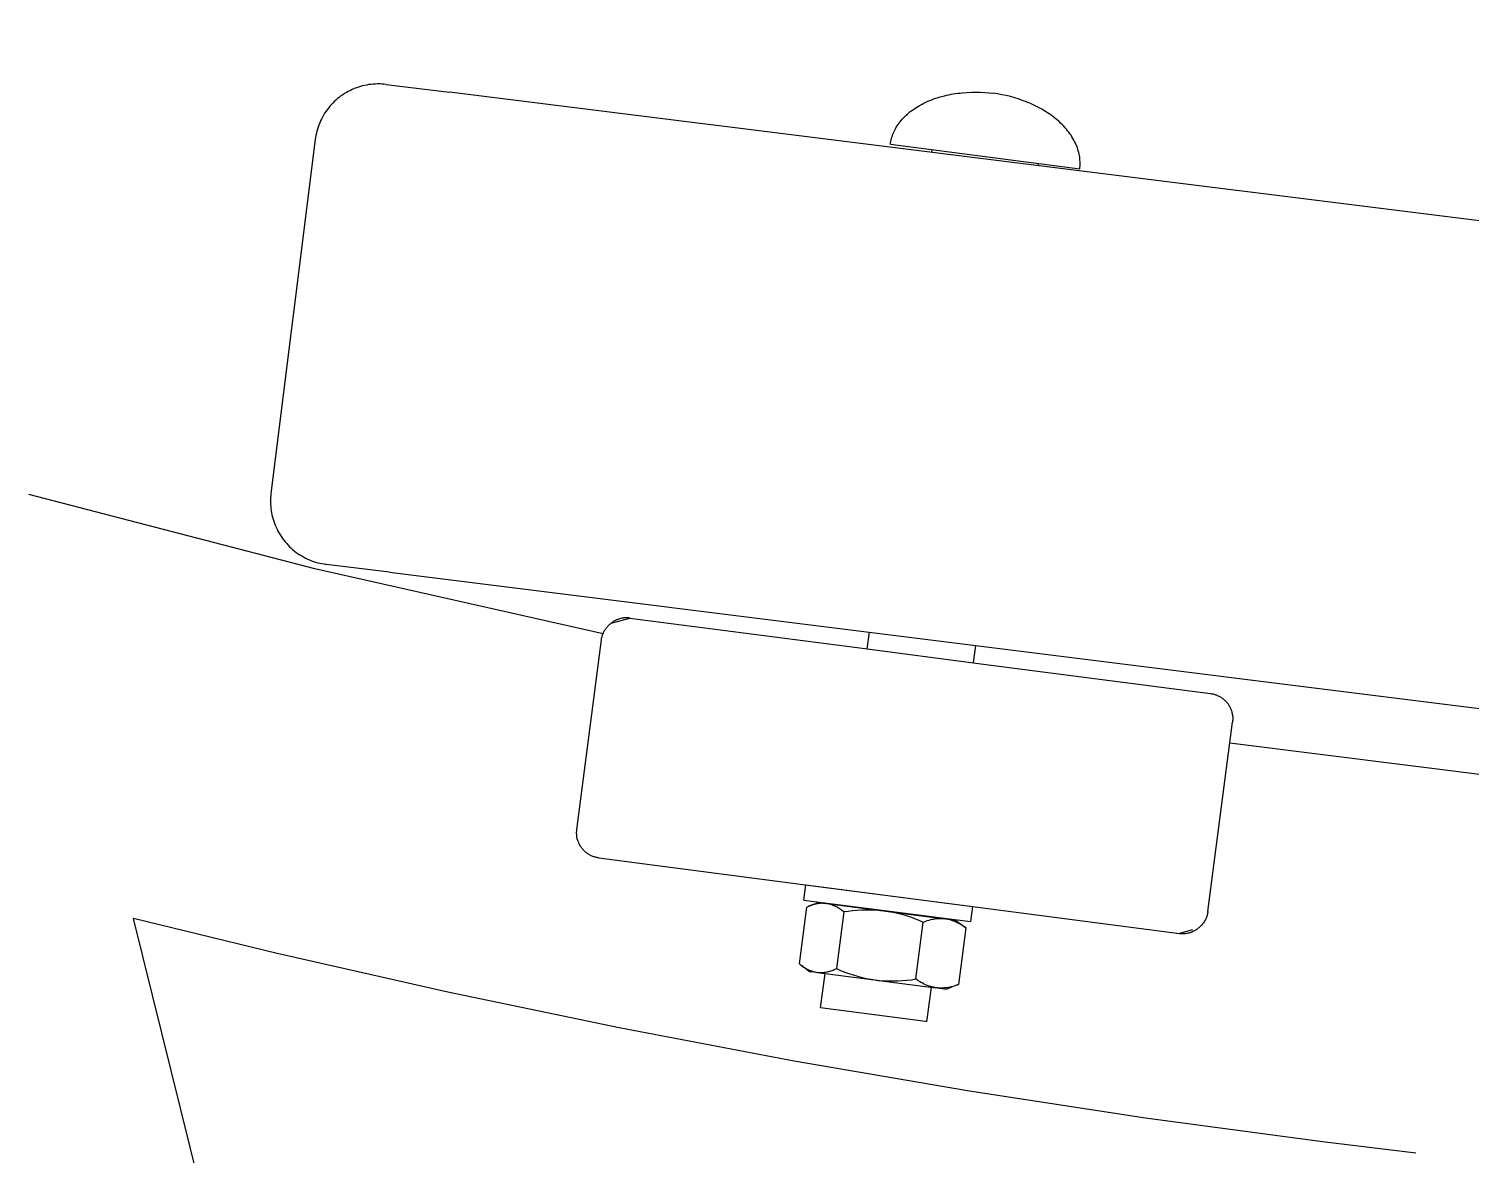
# Model space of a CAD drawing. Header units: millimetres. Extents: x -779 to 3049, y 55 to 2500.
# Drawn here: x 1116 to 1229.2, y 1975.4 to 2063.7 of the extents above; entities that cross this region are included whole.
import ezdxf

# ---------------------------------------------------------------- set-up
doc = ezdxf.new("R2010")
doc.units = ezdxf.units.MM
doc.layers.add('ZANO_R', color=7, linetype='Continuous', lineweight=0)
doc.layers.add('ZANO_W', color=1, linetype='Continuous', lineweight=0)
doc.styles.add('Arial', font='arial.ttf')
doc.styles.get("Standard").update_dxf_attribs({"font": 'ARIALUNI.TTF'})
doc.dimstyles.new('pl i ang', dxfattribs={"dimtxt": 50, "dimasz": 50, "dimexe": 1.25, "dimexo": 0.625, "dimgap": 10, "dimtad": 1, "dimtoh": 1, "dimtxsty": 'Standard', "dimcen": 2.5, "dimclrd": 1, "dimclre": 1, "dimclrt": 1, "dimadec": 0, "dimazin": 0, "dimtfac": 1, "dimtmove": 0, "dimatfit": 3, "dimfxl": 1, "dimarcsym": 1})

# ---------------------------------------------------------------- blocks, each defined once
blk = doc.blocks.new('*D388')
at = {"layer": 'ZANO_W', "color": 1, "lineweight": -2}
for p, q in [((1098.91, 2242.71), (1098.91, 2159.05)), ((1542.08, 2012.95), (1542.08, 2179.05)), ((1128.91, 2169.05), (1512.08, 2169.05))]:
    blk.add_line(p, q, dxfattribs=at)
at = {"layer": 'ZANO_W', "color": 1}
for points in [[(1128.91, 2174.05), (1128.91, 2164.05), (1098.91, 2169.05)], [(1512.08, 2164.05), (1512.08, 2174.05), (1542.08, 2169.05)]]:
    blk.add_solid(points, dxfattribs=at)
at = {"layer": 'ZANO_W', "color": 1, "insert": (1320.49, 2194.37), "char_height": 30, "attachment_point": 5, "style": 'Arial'}
blk.add_mtext('443', dxfattribs=at)

msp = doc.modelspace()

# ---------------------------------------------------------------- linework, layer by layer
at = {"layer": 'ZANO_R'}
for p, q in [((1140.57, 2058.46), (1140.44, 2058.35)), ((1140.71, 2058.55), (1140.57, 2058.46)), ((1140.86, 2058.65), (1140.71, 2058.55)), ((1141, 2058.73), (1140.86, 2058.65)), ((1141.15, 2058.82), (1141, 2058.73)), ((1141.31, 2058.9), (1141.15, 2058.82)), ((1141.46, 2058.97), (1141.31, 2058.9)), ((1141.62, 2059.04), (1141.46, 2058.97)), ((1141.78, 2059.1), (1141.62, 2059.04)), ((1141.94, 2059.15), (1141.78, 2059.1)), ((1142.1, 2059.2), (1141.94, 2059.15)), ((1142.26, 2059.25), (1142.1, 2059.2)), ((1142.43, 2059.29), (1142.26, 2059.25)), ((1142.6, 2059.32), (1142.43, 2059.29)), ((1142.77, 2059.35), (1142.6, 2059.32)), ((1142.94, 2059.37), (1142.77, 2059.35)), ((1143.11, 2059.39), (1142.94, 2059.37)), ((1143.28, 2059.4), (1143.11, 2059.39)), ((1143.45, 2059.41), (1143.28, 2059.4)), ((1143.62, 2059.41), (1143.45, 2059.41)), ((1143.79, 2059.4), (1143.62, 2059.41)), ((1143.96, 2059.39), (1143.79, 2059.4)), ((1144.13, 2059.37), (1143.96, 2059.39)), ((1144.13, 2059.37), (1144.13, 2059.37)), ((1144.13, 2059.37), (1149.09, 2058.75)), ((1307.85, 2038.91), (1149.09, 2058.75)), ((1187.65, 2058.39), (1187.81, 2058.43)), ((1187.81, 2058.43), (1187.99, 2058.48)), ((1187.99, 2058.48), (1188.16, 2058.52)), ((1188.16, 2058.52), (1188.33, 2058.56)), ((1188.33, 2058.56), (1188.51, 2058.59)), ((1188.51, 2058.59), (1188.68, 2058.62)), ((1188.68, 2058.62), (1188.86, 2058.65)), ((1188.86, 2058.65), (1189.04, 2058.67)), ((1189.04, 2058.67), (1189.22, 2058.69)), ((1189.22, 2058.69), (1189.39, 2058.71)), ((1189.39, 2058.71), (1189.75, 2058.74)), ((1189.75, 2058.74), (1190.1, 2058.76)), ((1190.1, 2058.76), (1190.46, 2058.76)), ((1190.46, 2058.76), (1190.81, 2058.75)), ((1190.81, 2058.75), (1191.15, 2058.73)), ((1191.15, 2058.73), (1191.49, 2058.7)), ((1191.49, 2058.7), (1191.82, 2058.67)), ((1192.15, 2058.62), (1191.82, 2058.67)), ((1192.49, 2058.56), (1192.15, 2058.62)), ((1192.82, 2058.49), (1192.49, 2058.56)), ((1193.16, 2058.41), (1192.82, 2058.49)), ((1193.5, 2058.31), (1193.16, 2058.41)), ((1139.49, 2057.38), (1139.39, 2057.24)), ((1139.59, 2057.51), (1139.49, 2057.38)), ((1139.7, 2057.65), (1139.59, 2057.51)), ((1139.81, 2057.77), (1139.7, 2057.65)), ((1139.93, 2057.9), (1139.81, 2057.77)), ((1140.05, 2058.02), (1139.93, 2057.9)), ((1140.18, 2058.14), (1140.05, 2058.02)), ((1140.31, 2058.25), (1140.18, 2058.14)), ((1140.44, 2058.35), (1140.31, 2058.25)), ((1185.3, 2057.23), (1185.42, 2057.32)), ((1185.42, 2057.32), (1185.55, 2057.41)), ((1185.55, 2057.41), (1185.68, 2057.5)), ((1185.68, 2057.5), (1185.81, 2057.58)), ((1185.81, 2057.58), (1185.94, 2057.67)), ((1185.94, 2057.67), (1186.08, 2057.74)), ((1186.08, 2057.74), (1186.23, 2057.82)), ((1186.23, 2057.82), (1186.37, 2057.9)), ((1186.37, 2057.9), (1186.52, 2057.97)), ((1186.52, 2057.97), (1186.67, 2058.04)), ((1186.67, 2058.04), (1186.83, 2058.1)), ((1186.83, 2058.1), (1186.99, 2058.17)), ((1186.99, 2058.17), (1187.15, 2058.23)), ((1187.15, 2058.23), (1187.31, 2058.28)), ((1187.31, 2058.28), (1187.48, 2058.34)), ((1187.48, 2058.34), (1187.65, 2058.39)), ((1193.84, 2058.21), (1193.5, 2058.31)), ((1194.18, 2058.09), (1193.84, 2058.21)), ((1194.35, 2058.03), (1194.18, 2058.09)), ((1194.51, 2057.96), (1194.35, 2058.03)), ((1194.68, 2057.89), (1194.51, 2057.96)), ((1194.84, 2057.82), (1194.68, 2057.89)), ((1195, 2057.75), (1194.84, 2057.82)), ((1195.16, 2057.67), (1195, 2057.75)), ((1195.32, 2057.59), (1195.16, 2057.67)), ((1195.48, 2057.5), (1195.32, 2057.59)), ((1195.63, 2057.42), (1195.48, 2057.5)), ((1195.79, 2057.33), (1195.63, 2057.42)), ((1195.93, 2057.24), (1195.79, 2057.33)), ((1138.83, 2056.18), (1138.78, 2056.02)), ((1138.9, 2056.34), (1138.83, 2056.18)), ((1138.97, 2056.5), (1138.9, 2056.34)), ((1139.04, 2056.65), (1138.97, 2056.5)), ((1139.12, 2056.8), (1139.04, 2056.65)), ((1139.2, 2056.95), (1139.12, 2056.8)), ((1139.29, 2057.1), (1139.2, 2056.95)), ((1139.39, 2057.24), (1139.29, 2057.1)), ((1184.27, 2056.11), (1184.34, 2056.22)), ((1184.34, 2056.22), (1184.42, 2056.32)), ((1184.42, 2056.32), (1184.5, 2056.43)), ((1184.5, 2056.43), (1184.58, 2056.54)), ((1184.58, 2056.54), (1184.67, 2056.64)), ((1184.67, 2056.64), (1184.77, 2056.74)), ((1184.77, 2056.74), (1184.87, 2056.84)), ((1184.87, 2056.84), (1184.97, 2056.94)), ((1184.97, 2056.94), (1185.08, 2057.04)), ((1185.08, 2057.04), (1185.19, 2057.14)), ((1185.19, 2057.14), (1185.3, 2057.23)), ((1196.08, 2057.14), (1195.93, 2057.24)), ((1196.22, 2057.05), (1196.08, 2057.14)), ((1196.36, 2056.95), (1196.22, 2057.05)), ((1196.5, 2056.85), (1196.36, 2056.95)), ((1196.63, 2056.74), (1196.5, 2056.85)), ((1196.76, 2056.64), (1196.63, 2056.74)), ((1196.89, 2056.53), (1196.76, 2056.64)), ((1197.01, 2056.42), (1196.89, 2056.53)), ((1197.13, 2056.31), (1197.01, 2056.42)), ((1197.25, 2056.2), (1197.13, 2056.31)), ((1197.36, 2056.08), (1197.25, 2056.2)), ((1138.55, 2055.03), (1135.07, 2027.24)), ((1138.57, 2055.2), (1138.55, 2055.03)), ((1138.6, 2055.36), (1138.57, 2055.2)), ((1138.64, 2055.53), (1138.6, 2055.36)), ((1138.68, 2055.7), (1138.64, 2055.53)), ((1138.72, 2055.86), (1138.68, 2055.7)), ((1138.78, 2056.02), (1138.72, 2055.86)), ((1183.77, 2054.89), (1183.8, 2055)), ((1183.8, 2055), (1183.83, 2055.12)), ((1183.83, 2055.12), (1183.86, 2055.23)), ((1183.86, 2055.23), (1183.89, 2055.34)), ((1183.89, 2055.34), (1183.94, 2055.45)), ((1183.94, 2055.45), (1183.98, 2055.56)), ((1183.98, 2055.56), (1184.03, 2055.67)), ((1184.03, 2055.67), (1184.08, 2055.78)), ((1184.08, 2055.78), (1184.14, 2055.89)), ((1184.14, 2055.89), (1184.2, 2056)), ((1184.2, 2056), (1184.27, 2056.11)), ((1197.46, 2055.97), (1197.36, 2056.08)), ((1197.56, 2055.85), (1197.46, 2055.97)), ((1197.66, 2055.73), (1197.56, 2055.85)), ((1197.75, 2055.61), (1197.66, 2055.73)), ((1197.84, 2055.49), (1197.75, 2055.61)), ((1197.93, 2055.37), (1197.84, 2055.49)), ((1198, 2055.25), (1197.93, 2055.37)), ((1198.08, 2055.13), (1198, 2055.25)), ((1198.15, 2055), (1198.08, 2055.13)), ((1198.21, 2054.88), (1198.15, 2055)), ((1183.74, 2054.67), (1183.75, 2054.78)), ((1183.74, 2054.67), (1198.61, 2052.74)), ((1183.75, 2054.78), (1183.77, 2054.89)), ((1186.98, 2054.01), (1187.01, 2054.25)), ((1198.27, 2054.76), (1198.21, 2054.88)), ((1198.33, 2054.63), (1198.27, 2054.76)), ((1198.38, 2054.51), (1198.33, 2054.63)), ((1198.43, 2054.39), (1198.38, 2054.51)), ((1198.47, 2054.27), (1198.43, 2054.39)), ((1198.5, 2054.14), (1198.47, 2054.27)), ((1198.54, 2054.02), (1198.5, 2054.14)), ((1198.56, 2053.9), (1198.54, 2054.02)), ((1198.59, 2053.78), (1198.56, 2053.9)), ((1195.34, 2053.17), (1195.32, 2052.97)), ((1198.61, 2053.66), (1198.59, 2053.78)), ((1198.62, 2053.54), (1198.61, 2053.66)), ((1198.61, 2052.74), (1198.63, 2052.85)), ((1198.63, 2053.42), (1198.62, 2053.54)), ((1198.64, 2053.31), (1198.63, 2053.42)), ((1198.63, 2052.85), (1198.64, 2052.96)), ((1198.64, 2053.19), (1198.64, 2053.31)), ((1198.64, 2053.08), (1198.64, 2053.19)), ((1198.64, 2052.96), (1198.64, 2053.08)), ((1138.52, 2021.32), (1116.05, 2027.14)), ((1135.06, 2027.07), (1135.04, 2026.9)), ((1135.04, 2026.9), (1135.04, 2026.73)), ((1135.04, 2026.73), (1135.04, 2026.56)), ((1135.07, 2027.24), (1135.06, 2027.07)), ((1135.04, 2026.56), (1135.04, 2026.39)), ((1135.04, 2026.39), (1135.05, 2026.22)), ((1135.05, 2026.22), (1135.07, 2026.05)), ((1135.07, 2026.05), (1135.09, 2025.88)), ((1135.09, 2025.88), (1135.12, 2025.71)), ((1135.12, 2025.71), (1135.15, 2025.55)), ((1135.15, 2025.55), (1135.19, 2025.38)), ((1135.19, 2025.38), (1135.24, 2025.22)), ((1135.24, 2025.22), (1135.29, 2025.05)), ((1135.29, 2025.05), (1135.35, 2024.89)), ((1135.35, 2024.89), (1135.41, 2024.73)), ((1135.41, 2024.73), (1135.47, 2024.58)), ((1135.47, 2024.58), (1135.55, 2024.42)), ((1135.55, 2024.42), (1135.62, 2024.27)), ((1135.62, 2024.27), (1135.71, 2024.12)), ((1135.71, 2024.12), (1135.8, 2023.97)), ((1135.8, 2023.97), (1135.89, 2023.83)), ((1135.89, 2023.83), (1135.99, 2023.69)), ((1135.99, 2023.69), (1136.09, 2023.55)), ((1136.09, 2023.55), (1136.2, 2023.42)), ((1136.2, 2023.42), (1136.31, 2023.29)), ((1136.31, 2023.29), (1136.42, 2023.17)), ((1136.42, 2023.17), (1136.54, 2023.04)), ((1136.54, 2023.04), (1136.67, 2022.93)), ((1136.67, 2022.93), (1136.8, 2022.81)), ((1136.8, 2022.81), (1136.93, 2022.71)), ((1136.93, 2022.71), (1137.06, 2022.6)), ((1137.06, 2022.6), (1137.2, 2022.5)), ((1137.2, 2022.5), (1137.34, 2022.41)), ((1137.34, 2022.41), (1137.49, 2022.32)), ((1137.49, 2022.32), (1137.64, 2022.24)), ((1137.64, 2022.24), (1137.79, 2022.16)), ((1137.79, 2022.16), (1137.94, 2022.08)), ((1137.94, 2022.08), (1138.1, 2022.01)), ((1138.1, 2022.01), (1138.26, 2021.95)), ((1138.26, 2021.95), (1138.42, 2021.89)), ((1138.42, 2021.89), (1138.58, 2021.84)), ((1161.16, 2016.21), (1138.52, 2021.32)), ((1138.58, 2021.84), (1138.75, 2021.79)), ((1138.75, 2021.79), (1138.91, 2021.75)), ((1138.91, 2021.75), (1139.08, 2021.72)), ((1139.08, 2021.72), (1139.25, 2021.69)), ((1139.25, 2021.69), (1139.42, 2021.66)), ((1144.38, 2021.04), (1139.42, 2021.66)), ((1144.38, 2021.04), (1303.14, 2001.2)), ((1161.3, 2016.48), (1161.33, 2016.54)), ((1161.33, 2016.54), (1161.37, 2016.6)), ((1161.37, 2016.6), (1161.41, 2016.65)), ((1161.41, 2016.65), (1161.45, 2016.71)), ((1161.45, 2016.71), (1161.5, 2016.76)), ((1161.5, 2016.76), (1161.54, 2016.81)), ((1161.54, 2016.81), (1161.59, 2016.86)), ((1161.59, 2016.86), (1161.64, 2016.91)), ((1161.64, 2016.91), (1161.69, 2016.96)), ((1161.69, 2016.96), (1161.74, 2017)), ((1161.74, 2017), (1161.79, 2017.04)), ((1161.79, 2017.04), (1163.27, 2017.44)), ((1161.85, 2017.08), (1161.79, 2017.04)), ((1161.91, 2017.12), (1161.85, 2017.08)), ((1161.96, 2017.16), (1161.91, 2017.12)), ((1162.02, 2017.19), (1161.96, 2017.16)), ((1162.08, 2017.23), (1162.02, 2017.19)), ((1162.14, 2017.26), (1162.08, 2017.23)), ((1162.2, 2017.29), (1162.14, 2017.26)), ((1162.27, 2017.31), (1162.2, 2017.29)), ((1162.33, 2017.34), (1162.27, 2017.31)), ((1162.4, 2017.36), (1162.33, 2017.34)), ((1162.46, 2017.38), (1162.4, 2017.36)), ((1162.53, 2017.4), (1162.46, 2017.38)), ((1162.59, 2017.41), (1162.53, 2017.4)), ((1162.66, 2017.43), (1162.59, 2017.41)), ((1162.73, 2017.44), (1162.66, 2017.43)), ((1162.8, 2017.45), (1162.73, 2017.44)), ((1162.86, 2017.45), (1162.8, 2017.45)), ((1162.93, 2017.46), (1162.86, 2017.45)), ((1163, 2017.46), (1162.93, 2017.46)), ((1163.07, 2017.46), (1163, 2017.46)), ((1163.14, 2017.45), (1163.07, 2017.46)), ((1163.2, 2017.45), (1163.14, 2017.45)), ((1163.27, 2017.44), (1163.2, 2017.45)), ((1163.27, 2017.44), (1181.12, 2015.12)), ((1159.1, 2000.84), (1161.03, 2015.72)), ((1161.03, 2015.72), (1161.04, 2015.78)), ((1161.04, 2015.78), (1161.05, 2015.85)), ((1161.05, 2015.85), (1161.07, 2015.92)), ((1161.07, 2015.92), (1161.08, 2015.98)), ((1161.08, 2015.98), (1161.1, 2016.05)), ((1161.1, 2016.05), (1161.13, 2016.11)), ((1161.13, 2016.11), (1161.15, 2016.18)), ((1161.15, 2016.18), (1161.17, 2016.24)), ((1161.17, 2016.24), (1161.2, 2016.3)), ((1161.2, 2016.3), (1161.23, 2016.37)), ((1161.23, 2016.37), (1161.26, 2016.43)), ((1161.26, 2016.43), (1161.3, 2016.48)), ((1181.92, 2015.02), (1182.09, 2016.33)), ((1181.12, 2015.12), (1191.04, 2013.83)), ((1190.42, 2015.29), (1190.25, 2013.94)), ((1191.04, 2013.83), (1208.89, 2011.51)), ((1208.89, 2011.51), (1208.96, 2011.5)), ((1208.96, 2011.5), (1209.02, 2011.49)), ((1209.02, 2011.49), (1209.09, 2011.48)), ((1209.09, 2011.48), (1209.16, 2011.46)), ((1209.16, 2011.46), (1209.22, 2011.44)), ((1209.22, 2011.44), (1209.29, 2011.42)), ((1209.29, 2011.42), (1209.35, 2011.4)), ((1209.35, 2011.4), (1209.41, 2011.37)), ((1209.41, 2011.37), (1209.48, 2011.34)), ((1209.48, 2011.34), (1209.54, 2011.31)), ((1209.54, 2011.31), (1209.6, 2011.28)), ((1209.6, 2011.28), (1209.66, 2011.25)), ((1209.66, 2011.25), (1209.72, 2011.21)), ((1209.72, 2011.21), (1209.77, 2011.17)), ((1209.77, 2011.17), (1209.83, 2011.13)), ((1209.83, 2011.13), (1209.88, 2011.09)), ((1209.88, 2011.09), (1209.93, 2011.05)), ((1209.93, 2011.05), (1209.98, 2011)), ((1209.98, 2011), (1210.03, 2010.96)), ((1210.03, 2010.96), (1210.08, 2010.91)), ((1210.08, 2010.91), (1210.13, 2010.86)), ((1210.13, 2010.86), (1210.17, 2010.8)), ((1210.17, 2010.8), (1210.22, 2010.75)), ((1210.22, 2010.75), (1210.26, 2010.7)), ((1210.26, 2010.7), (1210.3, 2010.64)), ((1210.3, 2010.64), (1210.33, 2010.58)), ((1210.33, 2010.58), (1210.37, 2010.52)), ((1210.37, 2010.52), (1210.4, 2010.46)), ((1210.4, 2010.46), (1210.43, 2010.4)), ((1210.43, 2010.4), (1210.46, 2010.34)), ((1210.46, 2010.34), (1210.49, 2010.28)), ((1210.49, 2010.28), (1210.51, 2010.21)), ((1210.51, 2010.21), (1210.53, 2010.15)), ((1210.53, 2010.15), (1210.55, 2010.09)), ((1210.55, 2010.09), (1210.57, 2010.02)), ((1210.57, 2010.02), (1210.59, 2009.95)), ((1210.59, 2009.95), (1210.6, 2009.89)), ((1210.6, 2009.89), (1210.61, 2009.82)), ((1210.61, 2009.82), (1210.62, 2009.75)), ((1210.62, 2009.75), (1210.63, 2009.68)), ((1208.68, 1994.4), (1210.61, 2009.27)), ((1210.62, 2009.34), (1210.61, 2009.27)), ((1210.63, 2009.41), (1210.62, 2009.34)), ((1210.63, 2009.68), (1210.63, 2009.61)), ((1210.63, 2009.61), (1210.63, 2009.55)), ((1210.63, 2009.55), (1210.63, 2009.48)), ((1210.63, 2009.48), (1210.63, 2009.41)), ((1233.22, 2004.75), (1210.4, 2007.62)), ((1159.08, 2000.64), (1159.09, 2000.7)), ((1159.09, 2000.77), (1159.1, 2000.84)), ((1159.09, 2000.7), (1159.09, 2000.77)), ((1159.08, 2000.57), (1159.08, 2000.64)), ((1159.08, 2000.5), (1159.08, 2000.57)), ((1159.09, 2000.43), (1159.08, 2000.5)), ((1159.09, 2000.36), (1159.09, 2000.43)), ((1159.1, 2000.3), (1159.09, 2000.36)), ((1159.11, 2000.23), (1159.1, 2000.3)), ((1159.13, 2000.16), (1159.11, 2000.23)), ((1159.14, 2000.09), (1159.13, 2000.16)), ((1159.16, 2000.03), (1159.14, 2000.09)), ((1159.18, 1999.96), (1159.16, 2000.03)), ((1159.2, 1999.9), (1159.18, 1999.96)), ((1159.23, 1999.83), (1159.2, 1999.9)), ((1159.25, 1999.77), (1159.23, 1999.83)), ((1159.28, 1999.71), (1159.25, 1999.77)), ((1159.31, 1999.65), (1159.28, 1999.71)), ((1159.35, 1999.59), (1159.31, 1999.65)), ((1159.38, 1999.53), (1159.35, 1999.59)), ((1159.42, 1999.47), (1159.38, 1999.53)), ((1159.46, 1999.42), (1159.42, 1999.47)), ((1159.5, 1999.36), (1159.46, 1999.42)), ((1159.54, 1999.31), (1159.5, 1999.36)), ((1159.59, 1999.26), (1159.54, 1999.31)), ((1159.63, 1999.21), (1159.59, 1999.26)), ((1159.68, 1999.16), (1159.63, 1999.21)), ((1159.73, 1999.11), (1159.68, 1999.16)), ((1159.78, 1999.06), (1159.73, 1999.11)), ((1159.83, 1999.02), (1159.78, 1999.06)), ((1159.89, 1998.98), (1159.83, 1999.02)), ((1159.94, 1998.94), (1159.89, 1998.98)), ((1160, 1998.9), (1159.94, 1998.94)), ((1160.06, 1998.87), (1160, 1998.9)), ((1160.12, 1998.83), (1160.06, 1998.87)), ((1160.18, 1998.8), (1160.12, 1998.83)), ((1160.24, 1998.77), (1160.18, 1998.8)), ((1160.3, 1998.74), (1160.24, 1998.77)), ((1160.36, 1998.72), (1160.3, 1998.74)), ((1160.43, 1998.69), (1160.36, 1998.72)), ((1160.49, 1998.67), (1160.43, 1998.69)), ((1160.56, 1998.65), (1160.49, 1998.67)), ((1160.62, 1998.64), (1160.56, 1998.65)), ((1160.69, 1998.62), (1160.62, 1998.64)), ((1160.76, 1998.61), (1160.69, 1998.62)), ((1160.82, 1998.6), (1160.76, 1998.61)), ((1160.82, 1998.6), (1178.67, 1996.28)), ((1176.93, 1995.29), (1177.09, 1996.48)), ((1177.09, 1996.48), (1177.09, 1996.48)), ((1177.09, 1996.48), (1177.09, 1996.48)), ((1177.09, 1996.48), (1190.18, 1994.78)), ((1178.67, 1996.28), (1188.59, 1994.99)), ((1179.47, 1996.17), (1179.47, 1996.18)), ((1176.93, 1995.29), (1176.93, 1995.29)), ((1176.93, 1995.29), (1176.93, 1995.29)), ((1176.93, 1995.29), (1190.02, 1993.59)), ((1177.35, 1994.81), (1178.06, 1995.1)), ((1178.06, 1995.1), (1178.06, 1995.1)), ((1178.06, 1995.1), (1178.06, 1995.1)), ((1178.06, 1995.1), (1178.06, 1995.1)), ((1178.06, 1995.1), (1178.06, 1995.1)), ((1178.06, 1995.1), (1178.06, 1995.1)), ((1178.06, 1995.1), (1178.07, 1995.1)), ((1178.07, 1995.1), (1178.09, 1995.09)), ((1178.09, 1995.09), (1178.21, 1995.08)), ((1178.21, 1995.08), (1178.64, 1995.02)), ((1178.31, 1995.03), (1178.22, 1995.02)), ((1178.4, 1995.03), (1178.31, 1995.03)), ((1178.5, 1995.03), (1178.4, 1995.03)), ((1178.59, 1995.03), (1178.5, 1995.03)), ((1187.8, 1995.09), (1187.8, 1995.09)), ((1176.59, 1990.28), (1177.16, 1994.72)), ((1177.25, 1994.76), (1177.16, 1994.72)), ((1177.33, 1994.8), (1177.25, 1994.76)), ((1177.41, 1994.84), (1177.33, 1994.8)), ((1177.5, 1994.87), (1177.41, 1994.84)), ((1177.59, 1994.9), (1177.5, 1994.87)), ((1177.68, 1994.93), (1177.59, 1994.9)), ((1177.77, 1994.95), (1177.68, 1994.93)), ((1177.86, 1994.97), (1177.77, 1994.95)), ((1177.95, 1994.99), (1177.86, 1994.97)), ((1178.04, 1995), (1177.95, 1994.99)), ((1178.13, 1995.01), (1178.04, 1995)), ((1178.22, 1995.02), (1178.13, 1995.01)), ((1178.68, 1995.02), (1178.59, 1995.03)), ((1178.77, 1995), (1178.68, 1995.02)), ((1178.72, 1995.01), (1183.17, 1994.44)), ((1178.86, 1994.98), (1178.77, 1995)), ((1178.95, 1994.96), (1178.86, 1994.98)), ((1179.04, 1994.93), (1178.95, 1994.96)), ((1179.13, 1994.9), (1179.04, 1994.93)), ((1179.21, 1994.87), (1179.13, 1994.9)), ((1179.3, 1994.84), (1179.21, 1994.87)), ((1179.38, 1994.8), (1179.3, 1994.84)), ((1179.31, 1994.94), (1179.31, 1994.98)), ((1179.46, 1994.76), (1179.38, 1994.8)), ((1179.55, 1994.72), (1179.46, 1994.76)), ((1180.07, 1994.35), (1179.49, 1989.9)), ((1179.63, 1994.67), (1179.55, 1994.72)), ((1179.7, 1994.62), (1179.63, 1994.67)), ((1179.78, 1994.57), (1179.7, 1994.62)), ((1179.86, 1994.52), (1179.78, 1994.57)), ((1179.93, 1994.46), (1179.86, 1994.52)), ((1180, 1994.41), (1179.93, 1994.46)), ((1180.07, 1994.35), (1180, 1994.41)), ((1180.42, 1994.4), (1180.07, 1994.35)), ((1180.77, 1994.44), (1180.42, 1994.4)), ((1181.13, 1994.47), (1180.77, 1994.44)), ((1181.48, 1994.49), (1181.13, 1994.47)), ((1181.84, 1994.5), (1181.48, 1994.49)), ((1182.19, 1994.5), (1181.84, 1994.5)), ((1182.55, 1994.49), (1182.19, 1994.5)), ((1182.9, 1994.46), (1182.55, 1994.49)), ((1183.26, 1994.42), (1182.9, 1994.46)), ((1183.61, 1994.37), (1183.26, 1994.42)), ((1183.35, 1994.41), (1188, 1993.81)), ((1183.96, 1994.3), (1183.61, 1994.37)), ((1184.3, 1994.23), (1183.96, 1994.3)), ((1184.65, 1994.14), (1184.3, 1994.23)), ((1184.99, 1994.04), (1184.65, 1994.14)), ((1185.33, 1993.93), (1184.99, 1994.04)), ((1185.66, 1993.81), (1185.33, 1993.93)), ((1187.64, 1993.9), (1187.64, 1993.86)), ((1188.59, 1994.99), (1206.44, 1992.67)), ((1190.18, 1994.78), (1190.02, 1993.59)), ((1208.56, 1993.94), (1208.54, 1993.87)), ((1208.59, 1994), (1208.56, 1993.94)), ((1208.61, 1994.07), (1208.59, 1994)), ((1208.63, 1994.13), (1208.61, 1994.07)), ((1208.64, 1994.2), (1208.63, 1994.13)), ((1208.66, 1994.26), (1208.64, 1994.2)), ((1208.67, 1994.33), (1208.66, 1994.26)), ((1208.68, 1994.4), (1208.67, 1994.33)), ((1135.55, 1991.1), (1124.28, 1993.85)), ((1149.27, 1892.88), (1124.28, 1993.85)), ((1185.99, 1993.68), (1185.66, 1993.81)), ((1185.74, 1989.09), (1186.32, 1993.53)), ((1186.32, 1993.53), (1185.99, 1993.68)), ((1186.43, 1993.58), (1186.32, 1993.53)), ((1186.54, 1993.62), (1186.43, 1993.58)), ((1186.65, 1993.66), (1186.54, 1993.62)), ((1186.76, 1993.69), (1186.65, 1993.66)), ((1186.88, 1993.72), (1186.76, 1993.69)), ((1186.99, 1993.75), (1186.88, 1993.72)), ((1187.11, 1993.77), (1186.99, 1993.75)), ((1187.23, 1993.79), (1187.11, 1993.77)), ((1187.34, 1993.8), (1187.23, 1993.79)), ((1187.46, 1993.81), (1187.34, 1993.8)), ((1187.58, 1993.82), (1187.46, 1993.81)), ((1187.7, 1993.82), (1187.58, 1993.82)), ((1187.81, 1993.82), (1187.7, 1993.82)), ((1187.93, 1993.81), (1187.81, 1993.82)), ((1188.05, 1993.8), (1187.93, 1993.81)), ((1188.17, 1993.78), (1188.05, 1993.8)), ((1188.1, 1993.8), (1188.89, 1993.69)), ((1188.28, 1993.76), (1188.17, 1993.78)), ((1188.4, 1993.73), (1188.28, 1993.76)), ((1188.51, 1993.7), (1188.4, 1993.73)), ((1188.62, 1993.66), (1188.51, 1993.7)), ((1188.73, 1993.62), (1188.62, 1993.66)), ((1188.84, 1993.58), (1188.73, 1993.62)), ((1188.95, 1993.53), (1188.84, 1993.58)), ((1188.89, 1993.69), (1189.54, 1993.2)), ((1189.06, 1993.48), (1188.95, 1993.53)), ((1189.16, 1993.42), (1189.06, 1993.48)), ((1189.66, 1993.1), (1189.08, 1988.65)), ((1189.27, 1993.37), (1189.16, 1993.42)), ((1189.37, 1993.3), (1189.27, 1993.37)), ((1189.47, 1993.24), (1189.37, 1993.3)), ((1189.56, 1993.17), (1189.47, 1993.24)), ((1189.54, 1993.2), (1189.66, 1993.1)), ((1189.66, 1993.1), (1189.56, 1993.17)), ((1207.46, 1992.95), (1206.44, 1992.67)), ((1207.32, 1992.75), (1207.38, 1992.78)), ((1207.38, 1992.78), (1207.45, 1992.8)), ((1207.45, 1992.8), (1207.51, 1992.83)), ((1207.51, 1992.83), (1207.57, 1992.86)), ((1207.57, 1992.86), (1207.63, 1992.89)), ((1207.63, 1992.89), (1207.69, 1992.92)), ((1207.69, 1992.92), (1207.75, 1992.95)), ((1207.75, 1992.95), (1207.81, 1992.99)), ((1207.81, 1992.99), (1207.86, 1993.03)), ((1207.86, 1993.03), (1207.92, 1993.07)), ((1207.97, 1993.11), (1207.92, 1993.07)), ((1208.02, 1993.16), (1207.97, 1993.11)), ((1208.07, 1993.2), (1208.02, 1993.16)), ((1208.12, 1993.25), (1208.07, 1993.2)), ((1208.17, 1993.3), (1208.12, 1993.25)), ((1208.22, 1993.35), (1208.17, 1993.3)), ((1208.26, 1993.41), (1208.22, 1993.35)), ((1208.3, 1993.46), (1208.26, 1993.41)), ((1208.34, 1993.51), (1208.3, 1993.46)), ((1208.38, 1993.57), (1208.34, 1993.51)), ((1208.41, 1993.63), (1208.38, 1993.57)), ((1208.45, 1993.69), (1208.41, 1993.63)), ((1208.48, 1993.75), (1208.45, 1993.69)), ((1208.51, 1993.81), (1208.48, 1993.75)), ((1208.54, 1993.87), (1208.51, 1993.81)), ((1206.44, 1992.67), (1206.51, 1992.67)), ((1206.51, 1992.67), (1206.58, 1992.66)), ((1206.58, 1992.66), (1206.64, 1992.66)), ((1206.64, 1992.66), (1206.71, 1992.66)), ((1206.71, 1992.66), (1206.78, 1992.66)), ((1206.78, 1992.66), (1206.85, 1992.66)), ((1206.85, 1992.66), (1206.92, 1992.67)), ((1206.92, 1992.67), (1206.99, 1992.68)), ((1206.99, 1992.68), (1207.05, 1992.69)), ((1207.05, 1992.69), (1207.12, 1992.7)), ((1207.12, 1992.7), (1207.19, 1992.72)), ((1207.19, 1992.72), (1207.25, 1992.73)), ((1207.25, 1992.73), (1207.32, 1992.75)), ((1148.97, 1988.05), (1135.55, 1991.1)), ((1176.59, 1990.28), (1176.66, 1990.22)), ((1176.66, 1990.22), (1176.73, 1990.16)), ((1176.73, 1990.16), (1176.8, 1990.1)), ((1177.36, 1989.68), (1176.75, 1990.15)), ((1176.8, 1990.1), (1176.88, 1990.05)), ((1176.88, 1990.05), (1176.95, 1990)), ((1176.95, 1990), (1177.03, 1989.95)), ((1177.03, 1989.95), (1177.11, 1989.91)), ((1177.11, 1989.91), (1177.19, 1989.86)), ((1177.19, 1989.86), (1177.28, 1989.82)), ((1177.28, 1989.82), (1177.36, 1989.78)), ((1177.36, 1989.78), (1177.44, 1989.75)), ((1177.36, 1989.68), (1177.36, 1989.68)), ((1177.36, 1989.68), (1177.36, 1989.68)), ((1177.36, 1989.68), (1177.36, 1989.68)), ((1177.36, 1989.68), (1177.36, 1989.68)), ((1177.36, 1989.68), (1177.36, 1989.68)), ((1177.36, 1989.68), (1177.36, 1989.68)), ((1177.36, 1989.68), (1177.39, 1989.68)), ((1177.39, 1989.68), (1177.5, 1989.67)), ((1177.44, 1989.75), (1177.53, 1989.72)), ((1177.5, 1989.67), (1177.94, 1989.61)), ((1177.53, 1989.72), (1177.62, 1989.69)), ((1177.62, 1989.69), (1177.71, 1989.66)), ((1177.71, 1989.66), (1177.8, 1989.64)), ((1177.8, 1989.64), (1177.89, 1989.62)), ((1177.89, 1989.62), (1177.98, 1989.6)), ((1177.98, 1989.6), (1178.07, 1989.6)), ((1178.02, 1989.6), (1182.46, 1989.02)), ((1178.07, 1989.6), (1178.16, 1989.59)), ((1178.16, 1989.59), (1178.25, 1989.59)), ((1178.25, 1989.59), (1178.34, 1989.6)), ((1178.25, 1986.81), (1178.6, 1989.52)), ((1178.34, 1989.6), (1178.44, 1989.6)), ((1178.44, 1989.6), (1178.53, 1989.61)), ((1178.53, 1989.61), (1178.62, 1989.62)), ((1178.62, 1989.62), (1178.71, 1989.64)), ((1178.71, 1989.64), (1178.8, 1989.65)), ((1178.8, 1989.65), (1178.89, 1989.67)), ((1178.89, 1989.67), (1178.98, 1989.7)), ((1178.98, 1989.7), (1179.07, 1989.72)), ((1179.07, 1989.72), (1179.15, 1989.75)), ((1179.15, 1989.75), (1179.24, 1989.79)), ((1179.24, 1989.79), (1179.33, 1989.82)), ((1179.33, 1989.82), (1179.41, 1989.86)), ((1179.41, 1989.86), (1179.49, 1989.9)), ((1179.49, 1989.9), (1179.82, 1989.76)), ((1179.82, 1989.76), (1180.15, 1989.63)), ((1180.15, 1989.63), (1180.48, 1989.51)), ((1180.48, 1989.51), (1180.82, 1989.4)), ((1180.82, 1989.4), (1181.16, 1989.3)), ((1181.16, 1989.3), (1181.51, 1989.21)), ((1181.51, 1989.21), (1181.85, 1989.13)), ((1181.85, 1989.13), (1182.2, 1989.06)), ((1182.2, 1989.06), (1182.55, 1989.01)), ((1182.55, 1989.01), (1182.91, 1988.97)), ((1182.63, 1989), (1187.3, 1988.39)), ((1182.91, 1988.97), (1183.26, 1988.95)), ((1183.26, 1988.95), (1183.62, 1988.93)), ((1183.62, 1988.93), (1183.97, 1988.93)), ((1183.97, 1988.93), (1184.33, 1988.94)), ((1184.33, 1988.94), (1184.68, 1988.96)), ((1184.68, 1988.96), (1185.04, 1988.99)), ((1185.04, 1988.99), (1185.39, 1989.03)), ((1185.39, 1989.03), (1185.74, 1989.09)), ((1185.83, 1989.02), (1185.74, 1989.09)), ((1185.93, 1988.95), (1185.83, 1989.02)), ((1186.03, 1988.88), (1185.93, 1988.95)), ((1186.13, 1988.82), (1186.03, 1988.88)), ((1186.23, 1988.77), (1186.13, 1988.82)), ((1186.34, 1988.71), (1186.23, 1988.77)), ((1186.45, 1988.66), (1186.34, 1988.71)), ((1186.55, 1988.61), (1186.45, 1988.66)), ((1186.66, 1988.57), (1186.55, 1988.61)), ((1186.93, 1988.44), (1186.58, 1985.73)), ((1186.77, 1988.53), (1186.66, 1988.57)), ((1186.89, 1988.49), (1186.77, 1988.53)), ((1187, 1988.46), (1186.89, 1988.49)), ((1187.12, 1988.43), (1187, 1988.46)), ((1187.23, 1988.41), (1187.12, 1988.43)), ((1187.35, 1988.39), (1187.23, 1988.41)), ((1187.46, 1988.38), (1187.35, 1988.39)), ((1187.4, 1988.38), (1188.18, 1988.28)), ((1187.58, 1988.37), (1187.46, 1988.38)), ((1187.7, 1988.37), (1187.58, 1988.37)), ((1187.82, 1988.37), (1187.7, 1988.37)), ((1187.94, 1988.38), (1187.82, 1988.37)), ((1188.05, 1988.39), (1187.94, 1988.38)), ((1188.17, 1988.4), (1188.05, 1988.39)), ((1188.29, 1988.42), (1188.17, 1988.4)), ((1188.94, 1988.59), (1188.18, 1988.28)), ((1188.4, 1988.44), (1188.29, 1988.42)), ((1188.52, 1988.47), (1188.4, 1988.44)), ((1188.63, 1988.5), (1188.52, 1988.47)), ((1188.75, 1988.53), (1188.63, 1988.5)), ((1188.86, 1988.57), (1188.75, 1988.53)), ((1188.97, 1988.61), (1188.86, 1988.57)), ((1189.08, 1988.65), (1188.94, 1988.59)), ((1189.08, 1988.65), (1188.97, 1988.61)), ((1162.44, 1985.25), (1148.97, 1988.05)), ((1186.5, 1985.74), (1178.25, 1986.81)), ((1176.17, 1982.64), (1162.44, 1985.25)), ((1186.56, 1985.74), (1186.5, 1985.74)), ((1186.58, 1985.73), (1186.56, 1985.74)), ((1186.58, 1985.73), (1186.58, 1985.73)), ((1186.58, 1985.73), (1186.58, 1985.73)), ((1186.58, 1985.73), (1186.58, 1985.73)), ((1186.58, 1985.73), (1186.58, 1985.73)), ((1186.58, 1985.73), (1186.58, 1985.73)), ((1186.58, 1985.73), (1186.58, 1985.73)), ((1186.58, 1985.73), (1186.58, 1985.73)), ((1189.94, 1980.28), (1176.17, 1982.64)), ((1203.79, 1978.16), (1189.94, 1980.28)), ((1217.68, 1976.29), (1203.79, 1978.16)), ((1225.02, 1975.4), (1217.68, 1976.29))]:
    msp.add_line(p, q, dxfattribs=at)

# ---------------------------------------------------------------- dimensions: what is measured, and where the dimension line sits
at = {"layer": 'ZANO_W'}
dim = msp.add_linear_dim(base=(1542.08, 2169.05), p1=(1098.91, 2252.71), p2=(1542.08, 2002.95), dimstyle='pl i ang', override={"dimtxt": 30, "dimasz": 30, "dimexe": 10, "dimexo": 10, "dimtoh": 0, "dimdec": 0, "dimtxsty": 'Arial', "dimtdec": 0, "dimtmove": 1}, dxfattribs=at)
dim.commit()
dim.dimension.update_dxf_attribs({"geometry": '*D388', "text_midpoint": (1320.49, 2194.37)})

doc.saveas('drawing.dxf')
